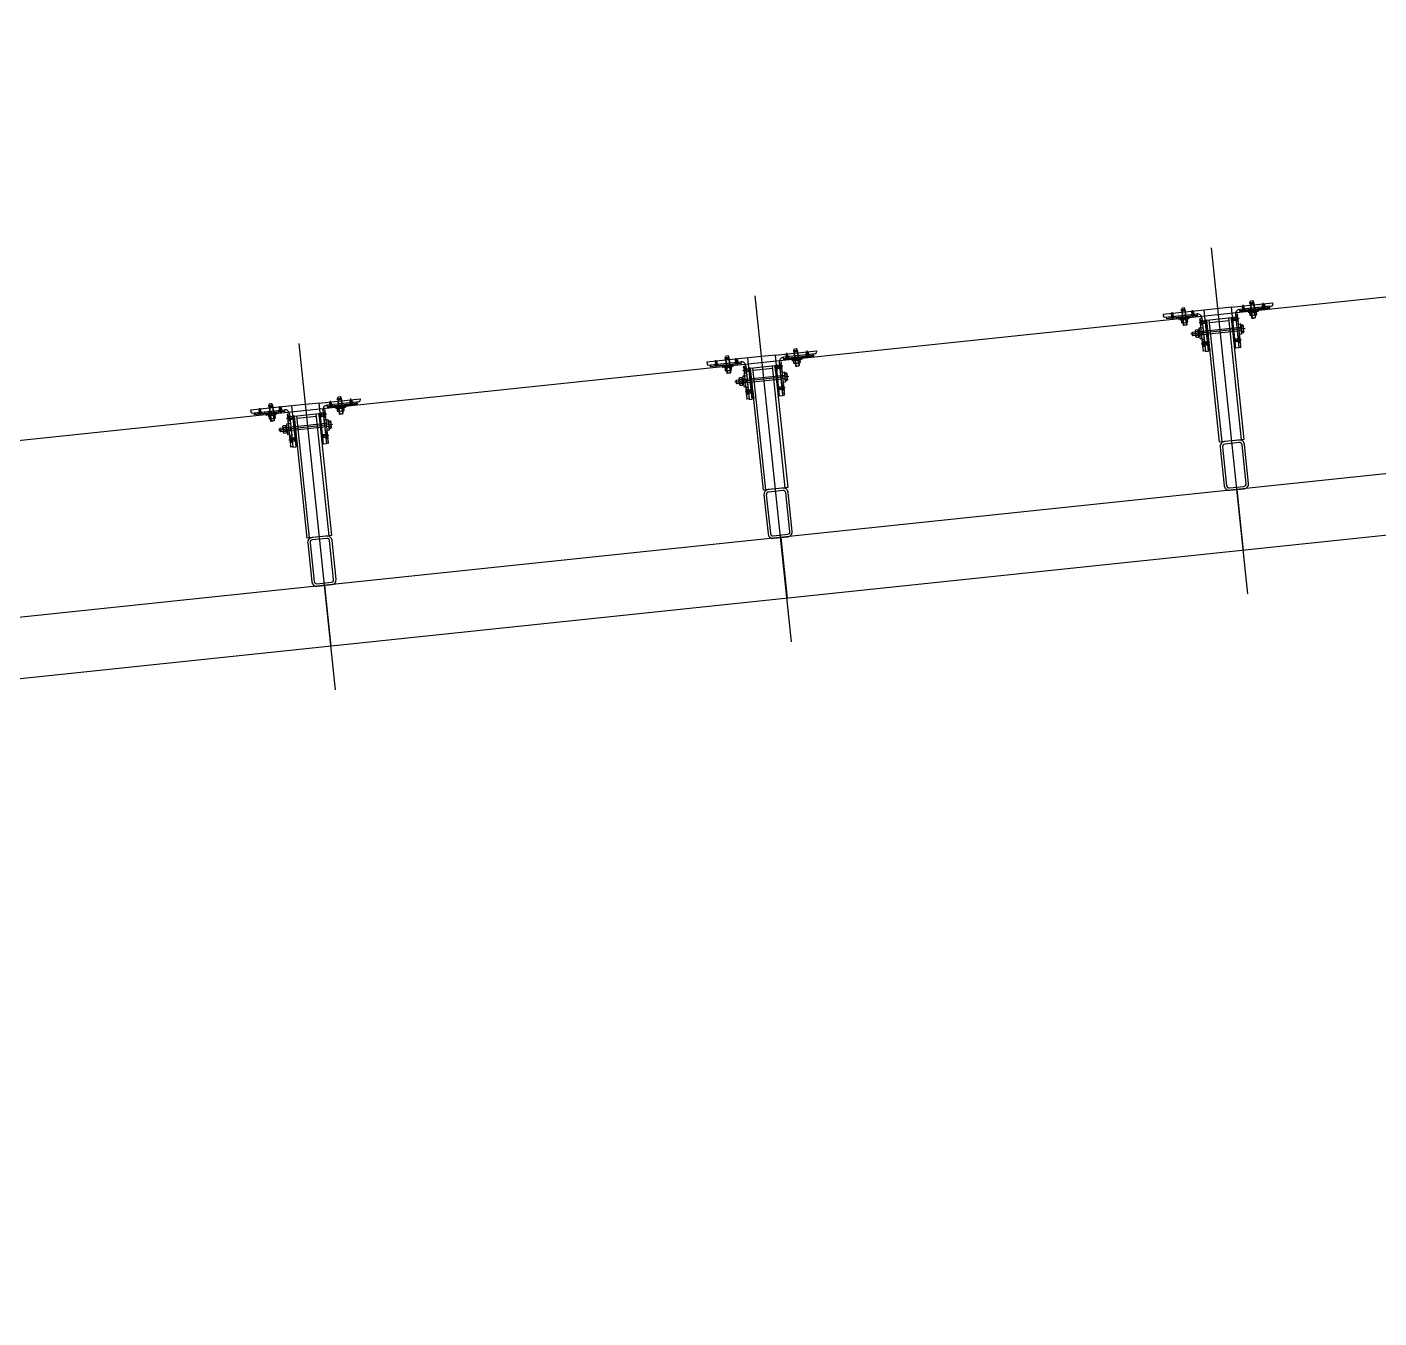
# Model space of a CAD drawing. Extents: x 809487 to 809680, y 818779 to 819225.
# Drawn here: x 809555.669 to 809560.09, y 818960.345 to 818964.567 of the extents above; entities that cross this region are included whole.
import ezdxf

# ---------------------------------------------------------------- set-up
doc = ezdxf.new("R2010")
doc.units = 0
for name, color, linetype in [('Default', 7, 'Continuous'), ('F-Glazing', 7, 'Continuous'), ('MAJ223__', 7, 'Continuous'), ('MAJ292_1', 7, 'Continuous'), ('MAJ292__', 7, 'Continuous'), ('MAJ314__scope', 7, 'Continuous'), ('MAJ318__', 7, 'Continuous'), ('MAJ322__', 7, 'Continuous'), ('MAJ325__', 7, 'Continuous'), ('MAJ520__', 7, 'Continuous'), ('WELDING', 7, 'Continuous')]:
    doc.layers.add(name, color=color, linetype=linetype)

# ---------------------------------------------------------------- blocks, each defined once
blk = doc.blocks.new('A$C62E2240C')
at = {"layer": 'MAJ223__'}
for p, q in [((-0.005, -0.01), (0.0181, -0.01)), ((0.005, -0.0058), (0.0135, -0.0058)), ((0.005, -0.0142), (0.0135, -0.0142)), ((0.0127, -0.005), (0.0127, -0.015))]:
    blk.add_line(p, q, dxfattribs=at)
blk.add_lwpolyline([(0, 0), (0.005, -0.005), (0.005, -0.015), (0, -0.02)], close=True, dxfattribs=at)
for points in [[(0, -0.0113), (0.0033, -0.0113), (0.0033, -0.0088), (0, -0.0088)], [(0.005, -0.005), (0.0127, -0.005), (0.0135, -0.0058), (0.0135, -0.0142), (0.0127, -0.015), (0.005, -0.015)]]:
    blk.add_lwpolyline(points, dxfattribs=at)
blk = doc.blocks.new('TM12NUT')
at = {"layer": 'Default'}
for p, q in [((0.0078, 0), (-0.0078, 0)), ((-0.0104, -0.0015), (-0.0104, -0.0085)), ((-0.0078, -0.01), (0.0078, -0.01)), ((-0.0052, -0.0085), (-0.0052, -0.0015)), ((0.0052, -0.0085), (0.0052, -0.0015)), ((0.0104, -0.0085), (0.0104, -0.0015))]:
    blk.add_line(p, q, dxfattribs=at)
for centre, radius, start, end in [((0, -0.0098), 0.00979, 57.7958, 122.2042), ((0.0078, -0.003), 0.00301, 30, 150), ((-0.0078, -0.003), 0.00301, 30, 150), ((-0.0078, -0.007), 0.00301, 210, 330), ((0, -0.0002), 0.00979, 237.7958, 302.2042), ((0.0078, -0.007), 0.00301, 210, 330)]:
    blk.add_arc(centre, radius, start, end, dxfattribs=at)
blk = doc.blocks.new('M12_WASH')
at = {"layer": 'Default'}
for p, q in [((0.0025, 0.0016), (0, 0.0009)), ((0, -0.0016), (0.0025, -0.0009))]:
    blk.add_line(p, q, dxfattribs=at)
blk.add_lwpolyline([(0, -0.012), (0.0025, -0.012), (0.0025, 0.012), (0, 0.012)], close=True, dxfattribs=at)
blk = doc.blocks.new('A$C392C4054')
at = {"layer": 'Default'}
for p, q in [((0.013, 0.05), (0, 0.05)), ((0.013, 0.047), (0, 0.047)), ((0.0016, 0.0468), (0.0016, 0)), ((0.0114, 0.0468), (0.0114, 0))]:
    blk.add_line(p, q, dxfattribs=at)
at = {"layer": 'MAJ292_1'}
for p, q in [((0.0005, 0.047), (0.0005, 0.0468)), ((0.0125, 0.047), (0.0125, 0.0468))]:
    blk.add_line(p, q, dxfattribs=at)
at = {"layer": 'MAJ318__'}
for p, q in [((0, 0.0517), (0.003, 0.057)), ((0, 0.0468), (0, 0.0517)), ((0.013, 0.0515), (0, 0.0515)), ((0.013, 0.0468), (0, 0.0468)), ((0.0005, 0.0468), (0.0005, 0.0011)), ((0.01, 0.057), (0.003, 0.057)), ((0.013, 0.0517), (0.01, 0.057)), ((0.0125, 0.0468), (0.0125, 0.0011)), ((0.013, 0.0468), (0.013, 0.0517)), ((0.0005, 0.0011), (0.0016, 0)), ((0.0125, 0.0011), (0.0005, 0.0011)), ((0.0054, 0), (0.0016, 0)), ((0.0065, 0.0011), (0.0054, 0)), ((0.0065, 0.0011), (0.0076, 0)), ((0.0114, 0), (0.0076, 0)), ((0.0114, 0), (0.0125, 0.0011))]:
    blk.add_line(p, q, dxfattribs=at)
blk = doc.blocks.new('M06MC13')
at = {"layer": 'Default'}
for p, q in [((-0.005, 0), (0.018, 0)), ((0.003, 0.0025), (0.013, 0.0025)), ((0.0125, -0.003), (0.0125, 0.003)), ((0.003, -0.0025), (0.013, -0.0025))]:
    blk.add_line(p, q, dxfattribs=at)
blk.add_lwpolyline([(0, -0.006), (0.003, -0.003), (0.003, 0.003), (0, 0.006)], close=True, dxfattribs=at)
for points in [[(0, 0.00075), (0.002, 0.00075), (0.002, -0.00075), (0, -0.00075)], [(0.003, -0.003), (0.0125, -0.003), (0.013, -0.0025), (0.013, 0.0025), (0.0125, 0.003), (0.003, 0.003)]]:
    blk.add_lwpolyline(points, dxfattribs=at)
blk = doc.blocks.new('M12HB160')
at = {"layer": 'Default'}
for p, q in [((-0.013, 0), (0.165, 0)), ((0.125, 0.005), (0.16, 0.005)), ((0.159, -0.006), (0.159, 0.006)), ((0.125, -0.005), (0.16, -0.005))]:
    blk.add_line(p, q, dxfattribs=at)
blk.add_lwpolyline([(-0.0065, -0.012), (-0.008, -0.0105), (-0.008, 0.0105), (-0.0065, 0.012), (0, 0.012), (0, -0.012)], close=True, dxfattribs=at)
for points in [[(-0.0064, 0.006), (0, 0.006), (0, 0.012), (-0.0064, 0.012)], [(0, -0.006), (0.159, -0.006), (0.16, -0.005), (0.16, 0.005), (0.159, 0.006), (0, 0.006)], [(0.124, -0.006), (0.125, -0.005), (0.125, 0.005), (0.124, 0.006)], [(-0.0064, -0.012), (0, -0.012), (0, -0.006), (-0.0064, -0.006)]]:
    blk.add_lwpolyline(points, dxfattribs=at)
for centre, radius, start, end in [((-0.0044, 0.009), 0.0036, 123.6264, 236.3736), ((0.004, 0), 0.012, 150, 210), ((-0.0044, -0.009), 0.0036, 123.6264, 236.3736)]:
    blk.add_arc(centre, radius, start, end, dxfattribs=at)
blk = doc.blocks.new('M12_NUT1')
at = {"layer": 'Default'}
blk.add_lwpolyline([(0.01, 0.0105), (0.01, -0.0105), (0.0085, -0.012), (0.0015, -0.012), (0, -0.0105), (0, 0.0105), (0.0015, 0.012), (0.0085, 0.012)], close=True, dxfattribs=at)
for points in [[(0.0016, 0.006), (0.0084, 0.006)], [(0.0016, 0.006), (0.0084, 0.006)], [(0.0084, -0.006), (0.0016, -0.006)], [(0.0084, -0.006), (0.0016, -0.006)]]:
    blk.add_lwpolyline(points, dxfattribs=at)
for centre, radius, start, end in [((0.0036, 0.009), 0.0036, 123.6264, 236.3736), ((0.012, 0), 0.012, 150, 210), ((0.0064, 0.009), 0.0036, 303.6264, 56.3736), ((-0.002, 0), 0.012, 330, 30), ((0.0036, -0.009), 0.0036, 123.6264, 236.3736), ((0.0064, -0.009), 0.0036, 303.6264, 56.3736)]:
    blk.add_arc(centre, radius, start, end, dxfattribs=at)

msp = doc.modelspace()

# ---------------------------------------------------------------- linework, layer by layer
at = {"layer": 'F-Glazing'}
for p, q in [((809559.6611, 818962.7133), (809559.5421, 818963.8451)), ((809558.1693, 818962.5565), (809558.0503, 818963.6883)), ((809559.6078, 818963.6509), (809559.5182, 818963.6415)), ((809559.6078, 818963.6509), (809559.6078, 818963.6509)), ((809559.5356, 818963.6011), (809559.5992, 818963.6078)), ((809556.6775, 818962.3997), (809556.5585, 818963.5315)), ((809558.116, 818963.4941), (809558.0265, 818963.4847)), ((809558.116, 818963.4941), (809558.116, 818963.4941)), ((809558.0438, 818963.4444), (809558.1074, 818963.451)), ((809556.6242, 818963.3373), (809556.5347, 818963.3279)), ((809556.6242, 818963.3373), (809556.6242, 818963.3373)), ((809556.552, 818963.2876), (809556.6156, 818963.2943))]:
    msp.add_line(p, q, dxfattribs=at)
for points in [[(809559.5268, 818963.6083), (809559.5218, 818963.6077), (809559.5372, 818963.509), (809559.5322, 818963.5085)], [(809559.6063, 818963.6166), (809559.6113, 818963.6172), (809559.6168, 818963.5174), (809559.6217, 818963.5179)], [(809558.035, 818963.4515), (809558.03, 818963.451), (809558.0454, 818963.3522), (809558.0404, 818963.3517)], [(809558.1145, 818963.4598), (809558.1195, 818963.4604), (809558.125, 818963.3606), (809558.1299, 818963.3611)], [(809556.5432, 818963.2947), (809556.5382, 818963.2942), (809556.5536, 818963.1955), (809556.5487, 818963.1949)], [(809556.6228, 818963.303), (809556.6277, 818963.3036), (809556.6332, 818963.2038), (809556.6382, 818963.2043)]]:
    msp.add_lwpolyline(points, close=True, dxfattribs=at)
at = {"layer": 'MAJ223__'}
for points in [[(809559.635, 818963.5592), (809559.6333, 818963.5605), (809559.6347, 818963.5622), (809559.633, 818963.5635), (809559.6344, 818963.5652), (809559.6327, 818963.5665), (809559.6341, 818963.5681), (809559.6324, 818963.5695), (809559.6337, 818963.5711), (809559.6321, 818963.5725), (809559.6334, 818963.5741), (809559.6318, 818963.5754), (809559.6331, 818963.5771), (809559.6315, 818963.5784), (809559.6328, 818963.5801), (809559.6311, 818963.5814), (809559.6325, 818963.5831), (809559.6308, 818963.5844), (809559.6322, 818963.586), (809559.6305, 818963.5874), (809559.6319, 818963.589), (809559.6302, 818963.5904), (809559.6315, 818963.592), (809559.6299, 818963.5933), (809559.6312, 818963.595), (809559.6296, 818963.5963), (809559.6236, 818963.5957), (809559.6277, 818963.5569), (809559.6337, 818963.5575)], [(809559.5107, 818963.5461), (809559.512, 818963.5478), (809559.5104, 818963.5491), (809559.5117, 818963.5507), (809559.51, 818963.5521), (809559.5114, 818963.5537), (809559.5097, 818963.5551), (809559.5111, 818963.5567), (809559.5094, 818963.5581), (809559.5108, 818963.5597), (809559.5091, 818963.561), (809559.5104, 818963.5627), (809559.5088, 818963.564), (809559.5101, 818963.5657), (809559.5085, 818963.567), (809559.5098, 818963.5687), (809559.5082, 818963.57), (809559.5095, 818963.5716), (809559.5079, 818963.573), (809559.5092, 818963.5746), (809559.5075, 818963.576), (809559.5089, 818963.5776), (809559.5072, 818963.5789), (809559.5086, 818963.5806), (809559.5069, 818963.5819), (809559.5082, 818963.5836), (809559.5142, 818963.5842), (809559.5183, 818963.5454), (809559.5123, 818963.5448)], [(809558.0189, 818963.3893), (809558.0202, 818963.391), (809558.0186, 818963.3923), (809558.0199, 818963.394), (809558.0183, 818963.3953), (809558.0196, 818963.3969), (809558.018, 818963.3983), (809558.0193, 818963.3999), (809558.0176, 818963.4013), (809558.019, 818963.4029), (809558.0173, 818963.4042), (809558.0187, 818963.4059), (809558.017, 818963.4072), (809558.0183, 818963.4089), (809558.0167, 818963.4102), (809558.018, 818963.4119), (809558.0164, 818963.4132), (809558.0177, 818963.4148), (809558.0161, 818963.4162), (809558.0174, 818963.4178), (809558.0158, 818963.4192), (809558.0171, 818963.4208), (809558.0154, 818963.4221), (809558.0168, 818963.4238), (809558.0151, 818963.4251), (809558.0165, 818963.4268), (809558.0224, 818963.4274), (809558.0265, 818963.3886), (809558.0205, 818963.388)], [(809558.1432, 818963.4024), (809558.1416, 818963.4037), (809558.1429, 818963.4054), (809558.1412, 818963.4067), (809558.1426, 818963.4084), (809558.1409, 818963.4097), (809558.1423, 818963.4113), (809558.1406, 818963.4127), (809558.142, 818963.4143), (809558.1403, 818963.4157), (809558.1416, 818963.4173), (809558.14, 818963.4186), (809558.1413, 818963.4203), (809558.1397, 818963.4216), (809558.141, 818963.4233), (809558.1394, 818963.4246), (809558.1407, 818963.4263), (809558.1391, 818963.4276), (809558.1404, 818963.4292), (809558.1387, 818963.4306), (809558.1401, 818963.4322), (809558.1384, 818963.4336), (809558.1398, 818963.4352), (809558.1381, 818963.4365), (809558.1394, 818963.4382), (809558.1378, 818963.4395), (809558.1318, 818963.4389), (809558.1359, 818963.4001), (809558.1419, 818963.4007)], [(809556.5271, 818963.2325), (809556.5284, 818963.2342), (809556.5268, 818963.2355), (809556.5281, 818963.2372), (809556.5265, 818963.2385), (809556.5278, 818963.2401), (809556.5262, 818963.2415), (809556.5275, 818963.2431), (809556.5259, 818963.2445), (809556.5272, 818963.2461), (809556.5255, 818963.2475), (809556.5269, 818963.2491), (809556.5252, 818963.2504), (809556.5266, 818963.2521), (809556.5249, 818963.2534), (809556.5263, 818963.2551), (809556.5246, 818963.2564), (809556.5259, 818963.258), (809556.5243, 818963.2594), (809556.5256, 818963.261), (809556.524, 818963.2624), (809556.5253, 818963.264), (809556.5237, 818963.2654), (809556.525, 818963.267), (809556.5233, 818963.2683), (809556.5247, 818963.27), (809556.5307, 818963.2706), (809556.5347, 818963.2318), (809556.5288, 818963.2312)], [(809556.6514, 818963.2456), (809556.6498, 818963.2469), (809556.6511, 818963.2486), (809556.6495, 818963.2499), (809556.6508, 818963.2516), (809556.6492, 818963.2529), (809556.6505, 818963.2545), (809556.6488, 818963.2559), (809556.6502, 818963.2575), (809556.6485, 818963.2589), (809556.6499, 818963.2605), (809556.6482, 818963.2619), (809556.6495, 818963.2635), (809556.6479, 818963.2648), (809556.6492, 818963.2665), (809556.6476, 818963.2678), (809556.6489, 818963.2695), (809556.6473, 818963.2708), (809556.6486, 818963.2725), (809556.647, 818963.2738), (809556.6483, 818963.2754), (809556.6466, 818963.2768), (809556.648, 818963.2784), (809556.6463, 818963.2798), (809556.6477, 818963.2814), (809556.646, 818963.2827), (809556.64, 818963.2821), (809556.6441, 818963.2433), (809556.6501, 818963.2439)]]:
    msp.add_lwpolyline(points, close=True, dxfattribs=at)
at = {"layer": 'MAJ292__'}
for p, q in [((809559.5767, 818963.2101), (809559.5347, 818963.6091)), ((809559.6403, 818963.2168), (809559.5984, 818963.6158)), ((809558.0849, 818963.0533), (809558.0429, 818963.4523)), ((809558.1485, 818963.06), (809558.1066, 818963.459)), ((809556.5931, 818962.8965), (809556.5512, 818963.2955)), ((809556.6567, 818962.9032), (809556.6148, 818963.3022))]:
    msp.add_line(p, q, dxfattribs=at)
for points in [[(809559.5224, 818963.5062), (809559.5324, 818963.5073), (809559.5182, 818963.6415), (809559.384, 818963.6274), (809559.3845, 818963.6224)], [(809559.6318, 818963.5177), (809559.6219, 818963.5167), (809559.6078, 818963.6509), (809559.742, 818963.665), (809559.7425, 818963.6601)], [(809559.7381, 818963.6546), (809559.6337, 818963.6436)], [(809559.39, 818963.618), (809559.4944, 818963.629)], [(809559.5109, 818963.6156), (809559.5224, 818963.5062)], [(809559.6203, 818963.6271), (809559.6318, 818963.5177)], [(809558.14, 818963.3609), (809558.1301, 818963.3599), (809558.116, 818963.4941), (809558.2502, 818963.5083), (809558.2508, 818963.5033)], [(809558.0306, 818963.3494), (809558.0406, 818963.3505), (809558.0265, 818963.4847), (809557.8922, 818963.4706), (809557.8927, 818963.4657)], [(809557.8982, 818963.4612), (809558.0026, 818963.4722)], [(809558.1285, 818963.4703), (809558.14, 818963.3609)], [(809558.2463, 818963.4978), (809558.1419, 818963.4868)], [(809558.0191, 818963.4588), (809558.0306, 818963.3494)], [(809556.6482, 818963.2041), (809556.6383, 818963.2031), (809556.6242, 818963.3373), (809556.7584, 818963.3515), (809556.759, 818963.3465)], [(809556.7545, 818963.341), (809556.6501, 818963.33)], [(809556.5388, 818963.1926), (809556.5488, 818963.1937), (809556.5347, 818963.3279), (809556.4004, 818963.3138), (809556.4009, 818963.3089)], [(809556.4064, 818963.3044), (809556.5109, 818963.3154)], [(809556.5273, 818963.302), (809556.5388, 818963.1926)], [(809556.6367, 818963.3135), (809556.6482, 818963.2041)], [(809559.6324, 818963.216), (809559.5846, 818963.211)], [(809559.6332, 818963.208), (809559.5855, 818963.203)], [(809559.6554, 818963.0736), (809559.642, 818963.2009)], [(809559.6633, 818963.0744), (809559.6499, 818963.2017)], [(809559.5704, 818963.1934), (809559.5838, 818963.0661)], [(809559.5783, 818963.1942), (809559.5917, 818963.0669)], [(809559.6005, 818963.0598), (809559.6482, 818963.0648)], [(809558.0786, 818963.0366), (809558.092, 818962.9093)], [(809558.0865, 818963.0374), (809558.0999, 818962.9101)], [(809558.1406, 818963.0592), (809558.0928, 818963.0542)], [(809558.1414, 818963.0512), (809558.0937, 818963.0462)], [(809558.1636, 818962.9168), (809558.1502, 818963.0441)], [(809558.1715, 818962.9177), (809558.1582, 818963.045)], [(809559.6013, 818963.0518), (809559.6491, 818963.0569)], [(809556.6488, 818962.9024), (809556.601, 818962.8974)], [(809556.6496, 818962.8944), (809556.6019, 818962.8894)], [(809556.6718, 818962.76), (809556.6584, 818962.8873)], [(809556.6798, 818962.7609), (809556.6664, 818962.8882)], [(809558.1087, 818962.903), (809558.1565, 818962.908)], [(809558.1096, 818962.8951), (809558.1573, 818962.9001)], [(809556.5868, 818962.8798), (809556.6002, 818962.7525)], [(809556.5948, 818962.8806), (809556.6081, 818962.7533)], [(809556.6169, 818962.7462), (809556.6647, 818962.7512)], [(809556.6178, 818962.7383), (809556.6655, 818962.7433)]]:
    msp.add_lwpolyline(points, dxfattribs=at)
for points in [[(809559.6483, 818963.2177), (809559.5687, 818963.2093), (809559.5268, 818963.6083), (809559.6063, 818963.6166)], [(809558.1565, 818963.0609), (809558.0769, 818963.0525), (809558.035, 818963.4515), (809558.1145, 818963.4598)], [(809556.6647, 818962.9041), (809556.5851, 818962.8957), (809556.5432, 818963.2947), (809556.6228, 818963.303)]]:
    msp.add_lwpolyline(points, close=True, dxfattribs=at)
for centre, radius, start, end in [((809559.6352, 818963.6287), 0.015, 96, 186), ((809559.7376, 818963.6596), 0.005, 276, 6), ((809559.3895, 818963.623), 0.005, 186, 276), ((809559.496, 818963.6141), 0.015, 6, 96), ((809557.8977, 818963.4662), 0.005, 186, 276), ((809558.0042, 818963.4573), 0.015, 6, 96), ((809558.1434, 818963.4719), 0.015, 96, 186), ((809558.2458, 818963.5028), 0.005, 276, 6), ((809556.6517, 818963.3151), 0.015, 96, 186), ((809556.754, 818963.346), 0.005, 276, 6), ((809556.4059, 818963.3094), 0.005, 186, 276), ((809556.5124, 818963.3005), 0.015, 6, 96), ((809559.5863, 818963.1951), 0.016, 96, 186), ((809559.5863, 818963.1951), 0.008, 96, 186), ((809559.634, 818963.2001), 0.016, 6, 96), ((809559.634, 818963.2001), 0.008, 6, 96), ((809559.5997, 818963.0678), 0.016, 186, 276), ((809559.5997, 818963.0678), 0.008, 186, 276), ((809559.6474, 818963.0728), 0.008, 276, 6), ((809559.6474, 818963.0728), 0.016, 276, 6), ((809558.0945, 818963.0383), 0.016, 96, 186), ((809558.0945, 818963.0383), 0.008, 96, 186), ((809558.1422, 818963.0433), 0.016, 6, 96), ((809558.1422, 818963.0433), 0.008, 6, 96), ((809556.6027, 818962.8815), 0.016, 96, 186), ((809556.6027, 818962.8815), 0.008, 96, 186), ((809556.6505, 818962.8865), 0.016, 6, 96), ((809556.6505, 818962.8865), 0.008, 6, 96), ((809558.1079, 818962.911), 0.016, 186, 276), ((809558.1079, 818962.911), 0.008, 186, 276), ((809558.1556, 818962.916), 0.008, 276, 6), ((809558.1556, 818962.916), 0.016, 276, 6), ((809556.6638, 818962.7592), 0.008, 276, 6), ((809556.6638, 818962.7592), 0.016, 276, 6), ((809556.6161, 818962.7542), 0.016, 186, 276), ((809556.6161, 818962.7542), 0.008, 186, 276)]:
    msp.add_arc(centre, radius, start, end, dxfattribs=at)
at = {"layer": 'MAJ314__scope'}
for p, q in [((809559.6252, 818963.0544), (809559.6461, 818962.8555)), ((809558.1334, 818962.8976), (809558.1543, 818962.6987)), ((809556.6416, 818962.7408), (809556.6625, 818962.5419))]:
    msp.add_line(p, q, dxfattribs=at)
for points in [[(809568.5158, 818964.5671), (809535.677, 818961.1156)], [(809568.8743, 818964.0265), (809535.7388, 818960.5438)], [(809568.8952, 818963.8276), (809535.7598, 818960.3449)]]:
    msp.add_lwpolyline(points, dxfattribs=at)
at = {"layer": 'MAJ322__'}
for points in [[(809559.7332, 818963.648), (809559.7325, 818963.654), (809559.6332, 818963.6436), (809559.6339, 818963.6376)], [(809559.3962, 818963.6126), (809559.3955, 818963.6186), (809559.4949, 818963.629), (809559.4955, 818963.623)], [(809559.5109, 818963.6156), (809559.5222, 818963.5081), (809559.5148, 818963.5073), (809559.5161, 818963.509), (809559.5144, 818963.5103), (809559.5158, 818963.512), (809559.5141, 818963.5133), (809559.5155, 818963.5149), (809559.5138, 818963.5163), (809559.5151, 818963.5179), (809559.5135, 818963.5193), (809559.5148, 818963.5209), (809559.5132, 818963.5222), (809559.5145, 818963.5239), (809559.5129, 818963.5252), (809559.5142, 818963.5269), (809559.5126, 818963.5282), (809559.5139, 818963.5299), (809559.5122, 818963.5312), (809559.5136, 818963.5328), (809559.5119, 818963.5342), (809559.5133, 818963.5358), (809559.5116, 818963.5372), (809559.513, 818963.5388), (809559.5113, 818963.5402), (809559.5126, 818963.5418), (809559.511, 818963.5431), (809559.5123, 818963.5448), (809559.5107, 818963.5461), (809559.512, 818963.5478), (809559.5104, 818963.5491), (809559.5117, 818963.5507), (809559.51, 818963.5521), (809559.5114, 818963.5537), (809559.5097, 818963.5551), (809559.5111, 818963.5567), (809559.5094, 818963.5581), (809559.5108, 818963.5597), (809559.5091, 818963.561), (809559.5104, 818963.5627), (809559.5088, 818963.564), (809559.5101, 818963.5657), (809559.5085, 818963.567), (809559.5098, 818963.5687), (809559.5082, 818963.57), (809559.5095, 818963.5716), (809559.5079, 818963.573), (809559.5092, 818963.5746), (809559.5075, 818963.576), (809559.5089, 818963.5776), (809559.5072, 818963.5789), (809559.5086, 818963.5806), (809559.5069, 818963.5819), (809559.5082, 818963.5836), (809559.5066, 818963.5849), (809559.5079, 818963.5866), (809559.5063, 818963.5879), (809559.5076, 818963.5895), (809559.506, 818963.5909), (809559.5073, 818963.5925), (809559.5057, 818963.5939), (809559.507, 818963.5955), (809559.5053, 818963.5968), (809559.5067, 818963.5985), (809559.505, 818963.5998), (809559.5064, 818963.6015), (809559.5047, 818963.6028), (809559.5061, 818963.6045), (809559.5044, 818963.6058), (809559.5057, 818963.6074), (809559.5041, 818963.6088), (809559.5054, 818963.6104), (809559.5038, 818963.6118), (809559.5051, 818963.6134), (809559.5051, 818963.6135), (809559.5035, 818963.6148)], [(809559.6203, 818963.6271), (809559.6316, 818963.5196), (809559.6391, 818963.5204), (809559.6374, 818963.5217), (809559.6388, 818963.5234), (809559.6371, 818963.5247), (809559.6384, 818963.5264), (809559.6368, 818963.5277), (809559.6381, 818963.5293), (809559.6365, 818963.5307), (809559.6378, 818963.5323), (809559.6362, 818963.5337), (809559.6375, 818963.5353), (809559.6359, 818963.5367), (809559.6372, 818963.5383), (809559.6355, 818963.5396), (809559.6369, 818963.5413), (809559.6352, 818963.5426), (809559.6366, 818963.5443), (809559.6349, 818963.5456), (809559.6362, 818963.5472), (809559.6346, 818963.5486), (809559.6359, 818963.5502), (809559.6343, 818963.5516), (809559.6356, 818963.5532), (809559.634, 818963.5546), (809559.6353, 818963.5562), (809559.6337, 818963.5575), (809559.635, 818963.5592), (809559.6333, 818963.5605), (809559.6347, 818963.5622), (809559.633, 818963.5635), (809559.6344, 818963.5652), (809559.6327, 818963.5665), (809559.6341, 818963.5681), (809559.6324, 818963.5695), (809559.6337, 818963.5711), (809559.6321, 818963.5725), (809559.6334, 818963.5741), (809559.6318, 818963.5754), (809559.6331, 818963.5771), (809559.6315, 818963.5784), (809559.6328, 818963.5801), (809559.6311, 818963.5814), (809559.6325, 818963.5831), (809559.6308, 818963.5844), (809559.6322, 818963.586), (809559.6305, 818963.5874), (809559.6319, 818963.589), (809559.6302, 818963.5904), (809559.6315, 818963.592), (809559.6299, 818963.5933), (809559.6312, 818963.595), (809559.6296, 818963.5963), (809559.6309, 818963.598), (809559.6293, 818963.5993), (809559.6306, 818963.601), (809559.629, 818963.6023), (809559.6303, 818963.6039), (809559.6286, 818963.6053), (809559.63, 818963.6069), (809559.6283, 818963.6083), (809559.6297, 818963.6099), (809559.628, 818963.6112), (809559.6293, 818963.6129), (809559.6277, 818963.6142), (809559.629, 818963.6159), (809559.6274, 818963.6172), (809559.6287, 818963.6189), (809559.6271, 818963.6202), (809559.6284, 818963.6218), (809559.6268, 818963.6232), (809559.6281, 818963.6248), (809559.6264, 818963.6262), (809559.6264, 818963.6263), (809559.6278, 818963.6279)], [(809557.9044, 818963.4558), (809557.9038, 818963.4618), (809558.0031, 818963.4722), (809558.0037, 818963.4663)], [(809558.1285, 818963.4703), (809558.1398, 818963.3628), (809558.1473, 818963.3636), (809558.1456, 818963.3649), (809558.147, 818963.3666), (809558.1453, 818963.3679), (809558.1467, 818963.3696), (809558.145, 818963.3709), (809558.1463, 818963.3726), (809558.1447, 818963.3739), (809558.146, 818963.3755), (809558.1444, 818963.3769), (809558.1457, 818963.3785), (809558.1441, 818963.3799), (809558.1454, 818963.3815), (809558.1438, 818963.3828), (809558.1451, 818963.3845), (809558.1434, 818963.3858), (809558.1448, 818963.3875), (809558.1431, 818963.3888), (809558.1445, 818963.3905), (809558.1428, 818963.3918), (809558.1441, 818963.3934), (809558.1425, 818963.3948), (809558.1438, 818963.3964), (809558.1422, 818963.3978), (809558.1435, 818963.3994), (809558.1419, 818963.4007), (809558.1432, 818963.4024), (809558.1416, 818963.4037), (809558.1429, 818963.4054), (809558.1412, 818963.4067), (809558.1426, 818963.4084), (809558.1409, 818963.4097), (809558.1423, 818963.4113), (809558.1406, 818963.4127), (809558.142, 818963.4143), (809558.1403, 818963.4157), (809558.1416, 818963.4173), (809558.14, 818963.4186), (809558.1413, 818963.4203), (809558.1397, 818963.4216), (809558.141, 818963.4233), (809558.1394, 818963.4246), (809558.1407, 818963.4263), (809558.1391, 818963.4276), (809558.1404, 818963.4292), (809558.1387, 818963.4306), (809558.1401, 818963.4322), (809558.1384, 818963.4336), (809558.1398, 818963.4352), (809558.1381, 818963.4365), (809558.1394, 818963.4382), (809558.1378, 818963.4395), (809558.1391, 818963.4412), (809558.1375, 818963.4425), (809558.1388, 818963.4442), (809558.1372, 818963.4455), (809558.1385, 818963.4471), (809558.1369, 818963.4485), (809558.1382, 818963.4501), (809558.1365, 818963.4515), (809558.1379, 818963.4531), (809558.1362, 818963.4544), (809558.1376, 818963.4561), (809558.1359, 818963.4574), (809558.1373, 818963.4591), (809558.1356, 818963.4604), (809558.1369, 818963.4621), (809558.1353, 818963.4634), (809558.1366, 818963.465), (809558.135, 818963.4664), (809558.1363, 818963.468), (809558.1347, 818963.4694), (809558.1347, 818963.4695), (809558.136, 818963.4711)], [(809558.2414, 818963.4912), (809558.2408, 818963.4972), (809558.1414, 818963.4868), (809558.1421, 818963.4808)], [(809558.0191, 818963.4588), (809558.0304, 818963.3513), (809558.023, 818963.3505), (809558.0243, 818963.3522), (809558.0227, 818963.3535), (809558.024, 818963.3552), (809558.0223, 818963.3565), (809558.0237, 818963.3582), (809558.022, 818963.3595), (809558.0234, 818963.3611), (809558.0217, 818963.3625), (809558.0231, 818963.3641), (809558.0214, 818963.3655), (809558.0227, 818963.3671), (809558.0211, 818963.3684), (809558.0224, 818963.3701), (809558.0208, 818963.3714), (809558.0221, 818963.3731), (809558.0205, 818963.3744), (809558.0218, 818963.3761), (809558.0201, 818963.3774), (809558.0215, 818963.379), (809558.0198, 818963.3804), (809558.0212, 818963.382), (809558.0195, 818963.3834), (809558.0209, 818963.385), (809558.0192, 818963.3863), (809558.0205, 818963.388), (809558.0189, 818963.3893), (809558.0202, 818963.391), (809558.0186, 818963.3923), (809558.0199, 818963.394), (809558.0183, 818963.3953), (809558.0196, 818963.3969), (809558.018, 818963.3983), (809558.0193, 818963.3999), (809558.0176, 818963.4013), (809558.019, 818963.4029), (809558.0173, 818963.4042), (809558.0187, 818963.4059), (809558.017, 818963.4072), (809558.0183, 818963.4089), (809558.0167, 818963.4102), (809558.018, 818963.4119), (809558.0164, 818963.4132), (809558.0177, 818963.4148), (809558.0161, 818963.4162), (809558.0174, 818963.4178), (809558.0158, 818963.4192), (809558.0171, 818963.4208), (809558.0154, 818963.4221), (809558.0168, 818963.4238), (809558.0151, 818963.4251), (809558.0165, 818963.4268), (809558.0148, 818963.4281), (809558.0162, 818963.4298), (809558.0145, 818963.4311), (809558.0158, 818963.4327), (809558.0142, 818963.4341), (809558.0155, 818963.4357), (809558.0139, 818963.4371), (809558.0152, 818963.4387), (809558.0136, 818963.44), (809558.0149, 818963.4417), (809558.0132, 818963.443), (809558.0146, 818963.4447), (809558.0129, 818963.446), (809558.0143, 818963.4477), (809558.0126, 818963.449), (809558.014, 818963.4506), (809558.0123, 818963.452), (809558.0136, 818963.4536), (809558.012, 818963.455), (809558.0133, 818963.4566), (809558.0133, 818963.4567), (809558.0117, 818963.458)], [(809556.7496, 818963.3344), (809556.749, 818963.3404), (809556.6497, 818963.33), (809556.6503, 818963.324)], [(809556.4126, 818963.299), (809556.412, 818963.305), (809556.5113, 818963.3154), (809556.5119, 818963.3095)], [(809556.5273, 818963.302), (809556.5386, 818963.1945), (809556.5312, 818963.1937), (809556.5325, 818963.1954), (809556.5309, 818963.1967), (809556.5322, 818963.1984), (809556.5306, 818963.1997), (809556.5319, 818963.2014), (809556.5302, 818963.2027), (809556.5316, 818963.2043), (809556.5299, 818963.2057), (809556.5313, 818963.2073), (809556.5296, 818963.2087), (809556.531, 818963.2103), (809556.5293, 818963.2116), (809556.5306, 818963.2133), (809556.529, 818963.2146), (809556.5303, 818963.2163), (809556.5287, 818963.2176), (809556.53, 818963.2193), (809556.5284, 818963.2206), (809556.5297, 818963.2222), (809556.5281, 818963.2236), (809556.5294, 818963.2252), (809556.5277, 818963.2266), (809556.5291, 818963.2282), (809556.5274, 818963.2295), (809556.5288, 818963.2312), (809556.5271, 818963.2325), (809556.5284, 818963.2342), (809556.5268, 818963.2355), (809556.5281, 818963.2372), (809556.5265, 818963.2385), (809556.5278, 818963.2401), (809556.5262, 818963.2415), (809556.5275, 818963.2431), (809556.5259, 818963.2445), (809556.5272, 818963.2461), (809556.5255, 818963.2475), (809556.5269, 818963.2491), (809556.5252, 818963.2504), (809556.5266, 818963.2521), (809556.5249, 818963.2534), (809556.5263, 818963.2551), (809556.5246, 818963.2564), (809556.5259, 818963.258), (809556.5243, 818963.2594), (809556.5256, 818963.261), (809556.524, 818963.2624), (809556.5253, 818963.264), (809556.5237, 818963.2654), (809556.525, 818963.267), (809556.5233, 818963.2683), (809556.5247, 818963.27), (809556.523, 818963.2713), (809556.5244, 818963.273), (809556.5227, 818963.2743), (809556.5241, 818963.276), (809556.5224, 818963.2773), (809556.5237, 818963.2789), (809556.5221, 818963.2803), (809556.5234, 818963.2819), (809556.5218, 818963.2833), (809556.5231, 818963.2849), (809556.5215, 818963.2862), (809556.5228, 818963.2879), (809556.5212, 818963.2892), (809556.5225, 818963.2909), (809556.5208, 818963.2922), (809556.5222, 818963.2939), (809556.5205, 818963.2952), (809556.5219, 818963.2968), (809556.5202, 818963.2982), (809556.5215, 818963.2998), (809556.5215, 818963.2999), (809556.5199, 818963.3012)], [(809556.6367, 818963.3135), (809556.648, 818963.206), (809556.6555, 818963.2068), (809556.6539, 818963.2081), (809556.6552, 818963.2098), (809556.6535, 818963.2111), (809556.6549, 818963.2128), (809556.6532, 818963.2141), (809556.6546, 818963.2158), (809556.6529, 818963.2171), (809556.6542, 818963.2187), (809556.6526, 818963.2201), (809556.6539, 818963.2217), (809556.6523, 818963.2231), (809556.6536, 818963.2247), (809556.652, 818963.226), (809556.6533, 818963.2277), (809556.6517, 818963.229), (809556.653, 818963.2307), (809556.6513, 818963.232), (809556.6527, 818963.2337), (809556.651, 818963.235), (809556.6524, 818963.2366), (809556.6507, 818963.238), (809556.6521, 818963.2396), (809556.6504, 818963.241), (809556.6517, 818963.2426), (809556.6501, 818963.2439), (809556.6514, 818963.2456), (809556.6498, 818963.2469), (809556.6511, 818963.2486), (809556.6495, 818963.2499), (809556.6508, 818963.2516), (809556.6492, 818963.2529), (809556.6505, 818963.2545), (809556.6488, 818963.2559), (809556.6502, 818963.2575), (809556.6485, 818963.2589), (809556.6499, 818963.2605), (809556.6482, 818963.2619), (809556.6495, 818963.2635), (809556.6479, 818963.2648), (809556.6492, 818963.2665), (809556.6476, 818963.2678), (809556.6489, 818963.2695), (809556.6473, 818963.2708), (809556.6486, 818963.2725), (809556.647, 818963.2738), (809556.6483, 818963.2754), (809556.6466, 818963.2768), (809556.648, 818963.2784), (809556.6463, 818963.2798), (809556.6477, 818963.2814), (809556.646, 818963.2827), (809556.6473, 818963.2844), (809556.6457, 818963.2857), (809556.647, 818963.2874), (809556.6454, 818963.2887), (809556.6467, 818963.2904), (809556.6451, 818963.2917), (809556.6464, 818963.2933), (809556.6448, 818963.2947), (809556.6461, 818963.2963), (809556.6444, 818963.2977), (809556.6458, 818963.2993), (809556.6441, 818963.3006), (809556.6455, 818963.3023), (809556.6438, 818963.3036), (809556.6452, 818963.3053), (809556.6435, 818963.3066), (809556.6448, 818963.3083), (809556.6432, 818963.3096), (809556.6445, 818963.3112), (809556.6429, 818963.3126), (809556.6429, 818963.3127), (809556.6442, 818963.3143)]]:
    msp.add_lwpolyline(points, close=True, dxfattribs=at)
for points in [[(809559.6953, 818963.639), (809559.6946, 818963.6455), (809559.6608, 818963.6419), (809559.6615, 818963.6355)], [(809559.4351, 818963.6117), (809559.4344, 818963.6181), (809559.4682, 818963.6217), (809559.4689, 818963.6152)], [(809559.468, 818963.6141), (809559.4552, 818963.6128), (809559.4525, 818963.614), (809559.45, 818963.6122), (809559.4362, 818963.6108)], [(809559.6334, 818963.5741), (809559.6318, 818963.5754), (809559.6331, 818963.5771), (809559.6315, 818963.5784), (809559.6328, 818963.5801), (809559.6311, 818963.5814), (809559.6325, 818963.5831), (809559.6308, 818963.5844), (809559.6322, 818963.586), (809559.6305, 818963.5874), (809559.6319, 818963.589), (809559.6302, 818963.5904), (809559.6315, 818963.592), (809559.6299, 818963.5933), (809559.6312, 818963.595), (809559.6312, 818963.5955), (809559.6361, 818963.596)], [(809559.6372, 818963.5951), (809559.6386, 818963.5823), (809559.6374, 818963.5795), (809559.6391, 818963.5771), (809559.6406, 818963.5633)], [(809559.6626, 818963.6346), (809559.6754, 818963.6359), (809559.6778, 818963.6377), (809559.6806, 818963.6365), (809559.6944, 818963.6379)], [(809559.501, 818963.5808), (809559.5023, 818963.568), (809559.5041, 818963.5655), (809559.5029, 818963.5628), (809559.5043, 818963.549)], [(809559.5091, 818963.561), (809559.5104, 818963.5627), (809559.5088, 818963.564), (809559.5101, 818963.5657), (809559.5085, 818963.567), (809559.5098, 818963.5687), (809559.5082, 818963.57), (809559.5095, 818963.5716), (809559.5079, 818963.573), (809559.5092, 818963.5746), (809559.5075, 818963.576), (809559.5089, 818963.5776), (809559.5072, 818963.5789), (809559.5086, 818963.5806), (809559.5069, 818963.5819), (809559.5069, 818963.5824), (809559.5019, 818963.5819)], [(809559.5054, 818963.5481), (809559.5104, 818963.5486), (809559.5104, 818963.5491), (809559.5117, 818963.5507), (809559.51, 818963.5521), (809559.5114, 818963.5537), (809559.5097, 818963.5551), (809559.5111, 818963.5567), (809559.5094, 818963.5581), (809559.5108, 818963.5597), (809559.5091, 818963.561)], [(809559.6397, 818963.5622), (809559.6347, 818963.5617), (809559.6347, 818963.5622), (809559.633, 818963.5635), (809559.6344, 818963.5652), (809559.6327, 818963.5665), (809559.6341, 818963.5681), (809559.6324, 818963.5695), (809559.6337, 818963.5711), (809559.6321, 818963.5725), (809559.6334, 818963.5741)], [(809557.9433, 818963.4549), (809557.9426, 818963.4613), (809557.9765, 818963.4649), (809557.9771, 818963.4584)], [(809558.2035, 818963.4822), (809558.2028, 818963.4887), (809558.169, 818963.4851), (809558.1697, 818963.4787)], [(809558.1708, 818963.4778), (809558.1836, 818963.4791), (809558.186, 818963.4809), (809558.1888, 818963.4797), (809558.2026, 818963.4811)], [(809557.9763, 818963.4573), (809557.9634, 818963.456), (809557.9607, 818963.4572), (809557.9583, 818963.4554), (809557.9444, 818963.454)], [(809558.0092, 818963.424), (809558.0106, 818963.4112), (809558.0123, 818963.4087), (809558.0111, 818963.406), (809558.0126, 818963.3922)], [(809558.0173, 818963.4042), (809558.0187, 818963.4059), (809558.017, 818963.4072), (809558.0183, 818963.4089), (809558.0167, 818963.4102), (809558.018, 818963.4119), (809558.0164, 818963.4132), (809558.0177, 818963.4148), (809558.0161, 818963.4162), (809558.0174, 818963.4178), (809558.0158, 818963.4192), (809558.0171, 818963.4208), (809558.0154, 818963.4221), (809558.0168, 818963.4238), (809558.0151, 818963.4251), (809558.0151, 818963.4256), (809558.0101, 818963.4251)], [(809558.1416, 818963.4173), (809558.14, 818963.4186), (809558.1413, 818963.4203), (809558.1397, 818963.4216), (809558.141, 818963.4233), (809558.1394, 818963.4246), (809558.1407, 818963.4263), (809558.1391, 818963.4276), (809558.1404, 818963.4292), (809558.1387, 818963.4306), (809558.1401, 818963.4322), (809558.1384, 818963.4336), (809558.1398, 818963.4352), (809558.1381, 818963.4365), (809558.1394, 818963.4382), (809558.1394, 818963.4387), (809558.1444, 818963.4392)], [(809558.1455, 818963.4383), (809558.1468, 818963.4255), (809558.1456, 818963.4228), (809558.1474, 818963.4203), (809558.1488, 818963.4065)], [(809558.0137, 818963.3913), (809558.0186, 818963.3918), (809558.0186, 818963.3923), (809558.0199, 818963.394), (809558.0183, 818963.3953), (809558.0196, 818963.3969), (809558.018, 818963.3983), (809558.0193, 818963.3999), (809558.0176, 818963.4013), (809558.019, 818963.4029), (809558.0173, 818963.4042)], [(809558.1479, 818963.4054), (809558.1429, 818963.4049), (809558.1429, 818963.4054), (809558.1412, 818963.4067), (809558.1426, 818963.4084), (809558.1409, 818963.4097), (809558.1423, 818963.4113), (809558.1406, 818963.4127), (809558.142, 818963.4143), (809558.1403, 818963.4157), (809558.1416, 818963.4173)], [(809556.7117, 818963.3254), (809556.711, 818963.3319), (809556.6772, 818963.3283), (809556.6779, 818963.3219)], [(809556.4515, 818963.2981), (809556.4509, 818963.3046), (809556.4847, 818963.3081), (809556.4854, 818963.3016)], [(809556.4845, 818963.3005), (809556.4716, 818963.2992), (809556.4689, 818963.3004), (809556.4665, 818963.2987), (809556.4526, 818963.2972)], [(809556.679, 818963.321), (809556.6918, 818963.3223), (809556.6943, 818963.3241), (809556.697, 818963.3229), (809556.7108, 818963.3243)], [(809556.5174, 818963.2672), (809556.5188, 818963.2544), (809556.5205, 818963.252), (809556.5193, 818963.2492), (809556.5208, 818963.2354)], [(809556.5255, 818963.2475), (809556.5269, 818963.2491), (809556.5252, 818963.2504), (809556.5266, 818963.2521), (809556.5249, 818963.2534), (809556.5263, 818963.2551), (809556.5246, 818963.2564), (809556.5259, 818963.258), (809556.5243, 818963.2594), (809556.5256, 818963.261), (809556.524, 818963.2624), (809556.5253, 818963.264), (809556.5237, 818963.2654), (809556.525, 818963.267), (809556.5233, 818963.2683), (809556.5233, 818963.2688), (809556.5183, 818963.2683)], [(809556.5219, 818963.2345), (809556.5268, 818963.235), (809556.5268, 818963.2355), (809556.5281, 818963.2372), (809556.5265, 818963.2385), (809556.5278, 818963.2401), (809556.5262, 818963.2415), (809556.5275, 818963.2431), (809556.5259, 818963.2445), (809556.5272, 818963.2461), (809556.5255, 818963.2475)], [(809556.6499, 818963.2605), (809556.6482, 818963.2619), (809556.6495, 818963.2635), (809556.6479, 818963.2648), (809556.6492, 818963.2665), (809556.6476, 818963.2678), (809556.6489, 818963.2695), (809556.6473, 818963.2708), (809556.6486, 818963.2725), (809556.647, 818963.2738), (809556.6483, 818963.2754), (809556.6466, 818963.2768), (809556.648, 818963.2784), (809556.6463, 818963.2798), (809556.6477, 818963.2814), (809556.6476, 818963.2819), (809556.6526, 818963.2824)], [(809556.6561, 818963.2486), (809556.6512, 818963.2481), (809556.6511, 818963.2486), (809556.6495, 818963.2499), (809556.6508, 818963.2516), (809556.6492, 818963.2529), (809556.6505, 818963.2545), (809556.6488, 818963.2559), (809556.6502, 818963.2575), (809556.6485, 818963.2589), (809556.6499, 818963.2605)], [(809556.6537, 818963.2815), (809556.655, 818963.2687), (809556.6538, 818963.266), (809556.6556, 818963.2635), (809556.657, 818963.2497)]]:
    msp.add_lwpolyline(points, dxfattribs=at)
for centre, start, end in [((809559.6943, 818963.6389), 276, 6), ((809559.4361, 818963.6118), 186, 276), ((809559.4679, 818963.6151), 276, 6), ((809559.6363, 818963.595), 6, 96), ((809559.6625, 818963.6356), 186, 276), ((809559.502, 818963.5809), 96, 186), ((809559.6396, 818963.5632), 276, 6), ((809559.5053, 818963.5491), 186, 276), ((809558.1707, 818963.4788), 186, 276), ((809558.2025, 818963.4821), 276, 6), ((809557.9443, 818963.455), 186, 276), ((809557.9761, 818963.4583), 276, 6), ((809558.0102, 818963.4241), 96, 186), ((809558.1445, 818963.4382), 6, 96), ((809558.0136, 818963.3923), 186, 276), ((809558.1478, 818963.4064), 276, 6), ((809556.4525, 818963.2982), 186, 276), ((809556.4844, 818963.3015), 276, 6), ((809556.6789, 818963.322), 186, 276), ((809556.7107, 818963.3253), 276, 6), ((809556.5184, 818963.2673), 96, 186), ((809556.6527, 818963.2814), 6, 96), ((809556.656, 818963.2496), 276, 6), ((809556.5218, 818963.2355), 186, 276)]:
    msp.add_arc(centre, 0.001, start, end, dxfattribs=at)
at = {"layer": 'MAJ325__'}
for p, q in [((809559.733, 818963.6495), (809559.6337, 818963.6391)), ((809559.6948, 818963.644), (809559.6609, 818963.6404)), ((809559.396, 818963.6141), (809559.4953, 818963.6245)), ((809559.4346, 818963.6166), (809559.4684, 818963.6202)), ((809557.9042, 818963.4573), (809558.0035, 818963.4677)), ((809557.9428, 818963.4599), (809557.9766, 818963.4634)), ((809558.2412, 818963.4927), (809558.1419, 818963.4823)), ((809558.203, 818963.4872), (809558.1692, 818963.4836)), ((809556.7494, 818963.3359), (809556.6501, 818963.3255)), ((809556.7112, 818963.3304), (809556.6774, 818963.3269)), ((809556.4124, 818963.3005), (809556.5118, 818963.311)), ((809556.451, 818963.3031), (809556.4848, 818963.3066))]:
    msp.add_line(p, q, dxfattribs=at)

# ---------------------------------------------------------------- block references
at = {"layer": 'MAJ223__'}
for name, p, yscale, rotation in [('M06MC13', (809559.4821, 818963.6231), -1.0000000000000004, 95.99999859926565), ('M06MC13', (809559.7134, 818963.6475), -1.0000000000000004, 95.99999859926565), ('A$C62E2240C', (809559.6267, 818963.6237), -1.0000000000000007, -174.00000140073436), ('M06MC13', (809558.2216, 818963.4907), -1.0000000000000004, 95.99999859926565), ('A$C62E2240C', (809559.5148, 818963.521), -1.0000000000000004, 5.999998599265645), ('M06MC13', (809557.9903, 818963.4664), -1.0000000000000004, 95.99999859926565), ('A$C62E2240C', (809558.1349, 818963.4669), -1.0000000000000007, -174.00000140073436), ('A$C62E2240C', (809558.023, 818963.3642), -1.0000000000000004, 5.999998599265645), ('M06MC13', (809556.7299, 818963.3339), -1.0000000000000004, 95.99999859926565), ('M06MC13', (809556.4985, 818963.3096), -1.0000000000000004, 95.99999859926565), ('A$C62E2240C', (809556.6431, 818963.3101), -1.0000000000000007, -174.00000140073436), ('A$C62E2240C', (809556.5313, 818963.2074), -1.0000000000000004, 5.999998599265645)]:
    msp.add_blockref(name, p, dxfattribs=dict(at, yscale=yscale, rotation=rotation))
for name, p, rotation in [('M06MC13', (809559.647, 818963.6405), 95.99999859926565), ('M06MC13', (809559.4156, 818963.6162), 95.99999859926565), ('A$C62E2240C', (809559.5054, 818963.6109), 5.999998599265634), ('A$C62E2240C', (809559.6362, 818963.5338), -174.00000140073436), ('M06MC13', (809557.9238, 818963.4594), 95.99999859926565), ('M06MC13', (809558.1552, 818963.4837), 95.99999859926565), ('A$C62E2240C', (809558.0136, 818963.4541), 5.999998599265634), ('A$C62E2240C', (809558.1444, 818963.377), -174.00000140073436), ('M06MC13', (809556.6634, 818963.3269), 95.99999859926565), ('M06MC13', (809556.432, 818963.3026), 95.99999859926565), ('A$C62E2240C', (809556.5218, 818963.2974), 5.999998599265634), ('A$C62E2240C', (809556.6526, 818963.2202), -174.00000140073436)]:
    msp.add_blockref(name, p, dxfattribs=dict(at, rotation=rotation))
at = {"layer": 'MAJ292__', "yscale": -1.0000000000000007, "rotation": -174.00000140073436}
for name, p in [('M12_NUT1', (809559.5001, 818963.5651)), ('M12_WASH', (809559.5026, 818963.5654)), ('M12_NUT1', (809558.0083, 818963.4083)), ('M12_WASH', (809558.0108, 818963.4086)), ('M12_NUT1', (809556.5166, 818963.2515)), ('M12_WASH', (809556.5191, 818963.2518))]:
    msp.add_blockref(name, p, dxfattribs=at)
at = {"layer": 'MAJ520__'}
for name, p, rotation in [('M12_WASH', (809559.4532, 818963.6126), -84.00000140073436), ('TM12NUT', (809559.4535, 818963.6101), 5.999998599265634), ('M12_WASH', (809557.9614, 818963.4558), -84.00000140073436), ('TM12NUT', (809557.9617, 818963.4533), 5.999998599265634), ('M12_WASH', (809556.4697, 818963.299), -84.00000140073436), ('TM12NUT', (809556.4699, 818963.2965), 5.999998599265634)]:
    msp.add_blockref(name, p, dxfattribs=dict(at, rotation=rotation))
for name, p, yscale, rotation in [('M12_WASH', (809559.6774, 818963.6361), -1.0000000000000004, -84.00000140073436), ('TM12NUT', (809559.6776, 818963.6336), -1.0000000000000007, -174.00000140073436), ('M12HB160', (809559.6389, 818963.5797), -1.0000000000000007, -174.00000140073436), ('M12_WASH', (809558.1856, 818963.4793), -1.0000000000000004, -84.00000140073436), ('TM12NUT', (809558.1859, 818963.4769), -1.0000000000000007, -174.00000140073436), ('M12HB160', (809558.1471, 818963.4229), -1.0000000000000007, -174.00000140073436), ('M12_WASH', (809556.6938, 818963.3225), -1.0000000000000004, -84.00000140073436), ('TM12NUT', (809556.6941, 818963.3201), -1.0000000000000007, -174.00000140073436), ('M12HB160', (809556.6553, 818963.2661), -1.0000000000000007, -174.00000140073436)]:
    msp.add_blockref(name, p, dxfattribs=dict(at, yscale=yscale, rotation=rotation))
at = {"layer": 'WELDING', "rotation": 5.999998599265634}
for p in [(809559.449, 818963.5909), (809557.9572, 818963.4341), (809556.4654, 818963.2774)]:
    msp.add_blockref('A$C392C4054', p, dxfattribs=at)
at = {"layer": 'WELDING', "yscale": -1.0000000000000007, "rotation": -174.00000140073436}
for p in [(809559.686, 818963.6159), (809558.1943, 818963.4591), (809556.7025, 818963.3023)]:
    msp.add_blockref('A$C392C4054', p, dxfattribs=at)

doc.saveas('drawing.dxf')
